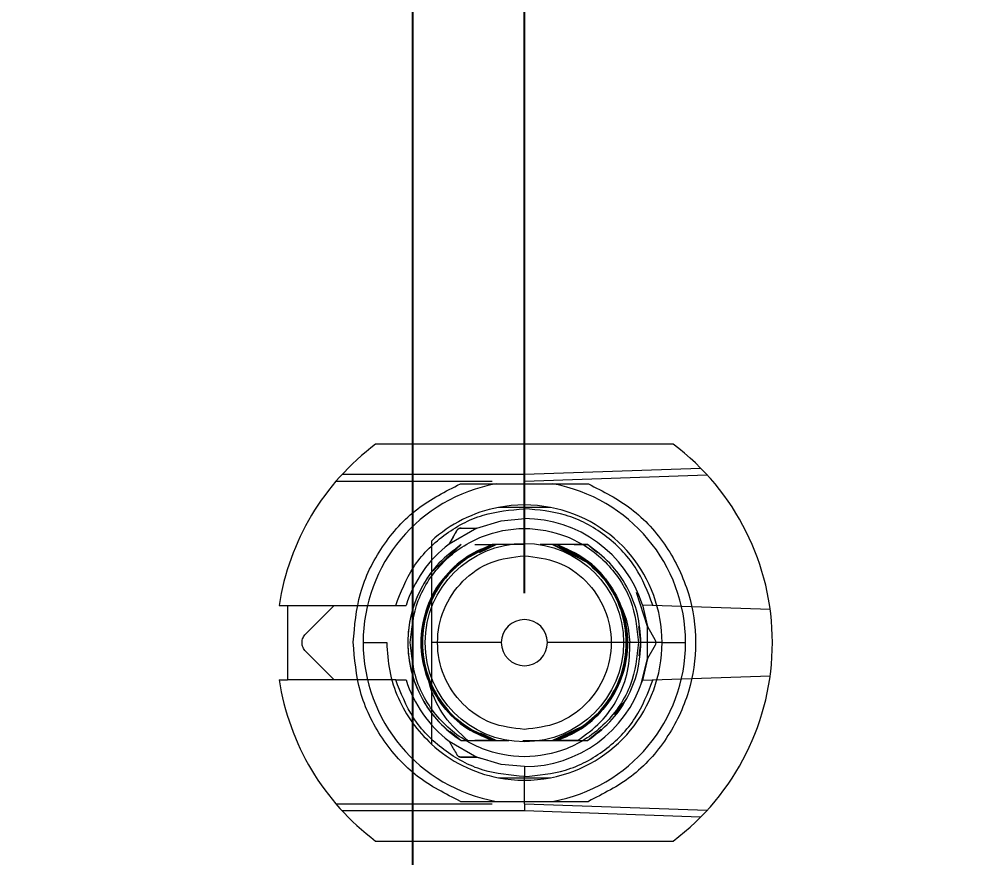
# Model space of a CAD drawing. Header units: millimetres. Extents: x -84 to 500, y -79 to 355.
# Drawn here: x 238.23 to 257.75, y 236.21 to 253.1 of the extents above; entities that cross this region are included whole.
import ezdxf
from ezdxf.lldxf.tags import DXFTag

# ---------------------------------------------------------------- set-up
doc = ezdxf.new("R2010")
doc.units = ezdxf.units.MM
doc.header["$PDSIZE"] = -1
tags = doc.linetypes.add('HIDDEN', pattern=[1.905, 1.27, -0.635]).pattern_tags.tags
tags[6:7] = [DXFTag(74, 4), DXFTag(75, 0), DXFTag(340, '0'), DXFTag(46, 1.0), DXFTag(50, 0.0), DXFTag(44, 0.0), DXFTag(45, 0.0)]
tags[4:5] = [DXFTag(74, 4), DXFTag(75, 0), DXFTag(340, '0'), DXFTag(46, 1.0), DXFTag(50, 0.0), DXFTag(44, 0.0), DXFTag(45, 0.0)]
doc.dimstyles.new('ISO-25', dxfattribs={"dimtxt": 2.5, "dimasz": 2.5, "dimexe": 1.25, "dimexo": 0.625, "dimtad": 1, "dimtxsty": 'Standard', "dimcen": 2.5, "dimadec": 0, "dimazin": 0, "dimtfac": 1, "dimtmove": 0, "dimatfit": 3, "dimfxl": 0, "dimarcsym": 0})

# ---------------------------------------------------------------- blocks, each defined once
blk = doc.blocks.new('*D173')
at = {"color": 0, "linetype": 'ByBlock', "lineweight": -2}
for p, q in [((277.156, 317.086), (277.156, 345.059)), ((272.91, 310.482), (277.156, 317.086)), ((272.91, 282.085), (272.91, 310.482))]:
    blk.add_line(p, q, dxfattribs=at)
at = {"layer": 'DEFPOINTS', "color": 0, "linetype": 'ByBlock'}
blk.add_point((272.91, 281.085), dxfattribs=at)
at = {"color": 0, "linetype": 'ByBlock', "insert": (273.882, 335.136), "char_height": 3.5, "attachment_point": 5, "rotation": 90}
blk.add_mtext('273,130', dxfattribs=at)
blk = doc.blocks.new('*D104')
at = {"color": 0, "linetype": 'ByBlock', "lineweight": -2}
for p, q in [((357.387, 315.419), (357.387, 343.952)), ((359.8, 308.815), (357.387, 315.419)), ((359.8, 282.085), (359.8, 308.815))]:
    blk.add_line(p, q, dxfattribs=at)
at = {"layer": 'DEFPOINTS', "color": 0, "linetype": 'ByBlock'}
blk.add_point((359.8, 281.085), dxfattribs=at)
at = {"color": 0, "linetype": 'ByBlock', "insert": (354.113, 333.75), "char_height": 3.5, "attachment_point": 5, "rotation": 90}
blk.add_mtext('359,800', dxfattribs=at)
blk = doc.blocks.new('*D182')
at = {"color": 0, "linetype": 'ByBlock', "lineweight": -2}
for p, q in [((297.66, 315.284), (297.66, 343.817)), ((306.665, 308.68), (297.66, 315.284)), ((306.665, 287.37), (306.665, 308.68))]:
    blk.add_line(p, q, dxfattribs=at)
at = {"layer": 'DEFPOINTS', "color": 0, "linetype": 'ByBlock'}
blk.add_point((306.665, 286.37), dxfattribs=at)
at = {"color": 0, "linetype": 'ByBlock', "insert": (294.386, 333.614), "char_height": 3.5, "attachment_point": 5, "rotation": 90}
blk.add_mtext('306,860', dxfattribs=at)
blk = doc.blocks.new('*D103')
at = {"color": 0, "linetype": 'ByBlock', "lineweight": -2}
blk.add_line((392.56, 287.37), (392.56, 345.31), dxfattribs=at)
at = {"layer": 'DEFPOINTS', "color": 0, "linetype": 'ByBlock'}
blk.add_point((392.56, 286.37), dxfattribs=at)
at = {"color": 0, "linetype": 'ByBlock', "insert": (389.286, 334.81), "char_height": 3.5, "attachment_point": 5, "rotation": 90}
blk.add_mtext('392,560', dxfattribs=at)
blk = doc.blocks.new('*D60')
at = {"color": 0, "linetype": 'ByBlock', "lineweight": -2}
for p, q in [((429.688, 279.42), (436.292, 282.059)), ((436.292, 282.059), (465.42, 282.059)), ((399.51, 279.42), (429.688, 279.42))]:
    blk.add_line(p, q, dxfattribs=at)
at = {"layer": 'DEFPOINTS', "color": 0, "linetype": 'ByBlock'}
blk.add_point((398.51, 279.42), dxfattribs=at)
at = {"color": 0, "linetype": 'ByBlock', "insert": (454.92, 285.333), "char_height": 3.5, "attachment_point": 5}
blk.add_mtext('279,420', dxfattribs=at)
blk = doc.blocks.new('*D190')
at = {"color": 0, "linetype": 'ByBlock', "lineweight": -2}
for p, q in [((429.827, 280.62), (436.431, 290.705)), ((436.431, 290.705), (464.964, 290.705)), ((361.265, 280.62), (429.827, 280.62))]:
    blk.add_line(p, q, dxfattribs=at)
at = {"layer": 'DEFPOINTS', "color": 0, "linetype": 'ByBlock'}
blk.add_point((360.265, 280.62), dxfattribs=at)
at = {"color": 0, "linetype": 'ByBlock', "insert": (454.762, 293.979), "char_height": 3.5, "attachment_point": 5}
blk.add_mtext('280,620', dxfattribs=at)
blk = doc.blocks.new('*D116')
at = {"color": 0, "linetype": 'ByBlock', "lineweight": -2}
for p, q in [((400.941, 308.34), (400.941, 337.468)), ((407.239, 301.736), (400.941, 308.34)), ((407.239, 211.51), (407.239, 301.736))]:
    blk.add_line(p, q, dxfattribs=at)
at = {"layer": 'DEFPOINTS', "color": 0, "linetype": 'ByBlock'}
blk.add_point((407.239, 210.51), dxfattribs=at)
at = {"color": 0, "linetype": 'ByBlock', "insert": (397.667, 326.968), "char_height": 3.5, "attachment_point": 5, "rotation": 90}
blk.add_mtext('407,239', dxfattribs=at)
blk = doc.blocks.new('*D94')
at = {"color": 0, "linetype": 'ByBlock', "lineweight": -2}
for p, q in [((432.095, 298.31), (435.867, 300.366)), ((435.867, 300.366), (463.84, 300.366)), ((426.491, 298.31), (432.095, 298.31))]:
    blk.add_line(p, q, dxfattribs=at)
at = {"layer": 'DEFPOINTS', "color": 0, "linetype": 'ByBlock'}
blk.add_point((425.491, 298.31), dxfattribs=at)
at = {"color": 0, "linetype": 'ByBlock', "insert": (453.918, 303.64), "char_height": 3.5, "attachment_point": 5}
blk.add_mtext('298,310', dxfattribs=at)
blk = doc.blocks.new('*D100')
at = {"color": 0, "linetype": 'ByBlock', "lineweight": -2}
for p, q in [((438.404, 304.8), (441.522, 311.942)), ((441.522, 311.942), (469.46, 311.942)), ((432.8, 304.8), (438.404, 304.8))]:
    blk.add_line(p, q, dxfattribs=at)
at = {"layer": 'DEFPOINTS', "color": 0, "linetype": 'ByBlock'}
blk.add_point((431.8, 304.8), dxfattribs=at)
at = {"color": 0, "linetype": 'ByBlock', "insert": (459.555, 315.216), "char_height": 3.5, "attachment_point": 5}
blk.add_mtext('304,800', dxfattribs=at)
blk = doc.blocks.new('*D102')
at = {"color": 0, "linetype": 'ByBlock', "lineweight": -2}
for p, q in [((423.034, 313.81), (423.034, 341.188)), ((431.8, 311.404), (423.034, 313.81)), ((431.8, 305.8), (431.8, 311.404))]:
    blk.add_line(p, q, dxfattribs=at)
at = {"layer": 'DEFPOINTS', "color": 0, "linetype": 'ByBlock'}
blk.add_point((431.8, 304.8), dxfattribs=at)
at = {"color": 0, "linetype": 'ByBlock', "insert": (419.76, 331.563), "char_height": 3.5, "attachment_point": 5, "rotation": 90}
blk.add_mtext('431,800', dxfattribs=at)
blk = doc.blocks.new('*D114')
at = {"color": 0, "linetype": 'ByBlock', "lineweight": -2}
for p, q in [((427.163, 240.585), (433.767, 246.415)), ((433.767, 246.415), (462.895, 246.415)), ((407.051, 240.585), (427.163, 240.585))]:
    blk.add_line(p, q, dxfattribs=at)
at = {"layer": 'DEFPOINTS', "color": 0, "linetype": 'ByBlock'}
blk.add_point((406.051, 240.585), dxfattribs=at)
at = {"color": 0, "linetype": 'ByBlock', "insert": (452.395, 249.689), "char_height": 3.5, "attachment_point": 5}
blk.add_mtext('240,585', dxfattribs=at)
blk = doc.blocks.new('*D117')
at = {"color": 0, "linetype": 'ByBlock', "lineweight": -2}
for p, q in [((375.623, 311.577), (375.623, 340.11)), ((378.2, 304.973), (375.623, 311.577)), ((378.2, 242.005), (378.2, 304.973))]:
    blk.add_line(p, q, dxfattribs=at)
at = {"layer": 'DEFPOINTS', "color": 0, "linetype": 'ByBlock'}
blk.add_point((378.2, 241.005), dxfattribs=at)
at = {"color": 0, "linetype": 'ByBlock', "insert": (372.349, 329.907), "char_height": 3.5, "attachment_point": 5, "rotation": 90}
blk.add_mtext('378,200', dxfattribs=at)
blk = doc.blocks.new('*D118')
at = {"color": 0, "linetype": 'ByBlock', "lineweight": -2}
for p, q in [((346.874, 316.264), (346.874, 343.047)), ((350.01, 309.66), (346.874, 316.264)), ((350.01, 242.005), (350.01, 309.66))]:
    blk.add_line(p, q, dxfattribs=at)
at = {"layer": 'DEFPOINTS', "color": 0, "linetype": 'ByBlock'}
blk.add_point((350.01, 241.005), dxfattribs=at)
at = {"color": 0, "linetype": 'ByBlock', "insert": (343.6, 333.72), "char_height": 3.5, "attachment_point": 5, "rotation": 90}
blk.add_mtext('350,010', dxfattribs=at)
blk = doc.blocks.new('*D186')
at = {"color": 0, "linetype": 'ByBlock', "lineweight": -2}
for p, q in [((332.635, 315.682), (332.635, 344.81)), ((329.69, 309.078), (332.635, 315.682)), ((329.69, 241.54), (329.69, 309.078))]:
    blk.add_line(p, q, dxfattribs=at)
at = {"layer": 'DEFPOINTS', "color": 0, "linetype": 'ByBlock'}
blk.add_point((329.69, 240.54), dxfattribs=at)
at = {"color": 0, "linetype": 'ByBlock', "insert": (329.361, 334.31), "char_height": 3.5, "attachment_point": 5, "rotation": 90}
blk.add_mtext('329,690', dxfattribs=at)
blk = doc.blocks.new('*D120')
at = {"color": 0, "linetype": 'ByBlock', "lineweight": -2}
for p, q in [((316.639, 311.78), (316.639, 340.313)), ((309.37, 305.176), (316.639, 311.78)), ((309.37, 242.005), (309.37, 305.176))]:
    blk.add_line(p, q, dxfattribs=at)
at = {"layer": 'DEFPOINTS', "color": 0, "linetype": 'ByBlock'}
blk.add_point((309.37, 241.005), dxfattribs=at)
at = {"color": 0, "linetype": 'ByBlock', "insert": (313.365, 330.111), "char_height": 3.5, "attachment_point": 5, "rotation": 90}
blk.add_mtext('309,370', dxfattribs=at)
blk = doc.blocks.new('*D178')
at = {"color": 0, "linetype": 'ByBlock', "lineweight": -2}
for p, q in [((289.51, 315.616), (289.51, 344.149)), ((288.991, 309.012), (289.51, 315.616)), ((288.991, 241.567), (288.991, 309.012))]:
    blk.add_line(p, q, dxfattribs=at)
at = {"layer": 'DEFPOINTS', "color": 0, "linetype": 'ByBlock'}
blk.add_point((288.991, 240.567), dxfattribs=at)
at = {"color": 0, "linetype": 'ByBlock', "insert": (286.236, 333.946), "char_height": 3.5, "attachment_point": 5, "rotation": 90}
blk.add_mtext('288,991', dxfattribs=at)
blk = doc.blocks.new('*D174')
at = {"color": 0, "linetype": 'ByBlock', "lineweight": -2}
for p, q in [((270.766, 315.543), (270.766, 344.671)), ((268.51, 308.939), (270.766, 315.543)), ((268.51, 242.005), (268.51, 308.939))]:
    blk.add_line(p, q, dxfattribs=at)
at = {"layer": 'DEFPOINTS', "color": 0, "linetype": 'ByBlock'}
blk.add_point((268.51, 241.005), dxfattribs=at)
at = {"color": 0, "linetype": 'ByBlock', "insert": (267.492, 334.171), "char_height": 3.5, "attachment_point": 5, "rotation": 90}
blk.add_mtext('268,730', dxfattribs=at)
blk = doc.blocks.new('*D168')
at = {"color": 0, "linetype": 'ByBlock', "lineweight": -2}
for p, q in [((252.259, 316.84), (252.259, 344.813)), ((248.41, 310.236), (252.259, 316.84)), ((248.41, 241.54), (248.41, 310.236))]:
    blk.add_line(p, q, dxfattribs=at)
at = {"layer": 'DEFPOINTS', "color": 0, "linetype": 'ByBlock'}
blk.add_point((248.41, 240.54), dxfattribs=at)
at = {"color": 0, "linetype": 'ByBlock', "insert": (248.985, 334.89), "char_height": 3.5, "attachment_point": 5, "rotation": 90}
blk.add_mtext('248,410', dxfattribs=at)
blk = doc.blocks.new('*D169')
at = {"color": 0, "linetype": 'ByBlock', "lineweight": -2}
for p, q in [((244.324, 314.702), (244.324, 342.675)), ((246.16, 308.098), (244.324, 314.702)), ((246.16, 174.27), (246.16, 308.098))]:
    blk.add_line(p, q, dxfattribs=at)
at = {"layer": 'DEFPOINTS', "color": 0, "linetype": 'ByBlock'}
blk.add_point((246.16, 173.27), dxfattribs=at)
at = {"color": 0, "linetype": 'ByBlock', "insert": (241.05, 332.753), "char_height": 3.5, "attachment_point": 5, "rotation": 90}
blk.add_mtext('246,160', dxfattribs=at)
blk = doc.blocks.new('*D176')
at = {"color": 0, "linetype": 'ByBlock', "lineweight": -2}
for p, q in [((260.19, 315.984), (260.19, 345.112)), ((266.26, 309.38), (260.19, 315.984)), ((266.26, 174.27), (266.26, 309.38))]:
    blk.add_line(p, q, dxfattribs=at)
at = {"layer": 'DEFPOINTS', "color": 0, "linetype": 'ByBlock'}
blk.add_point((266.26, 173.27), dxfattribs=at)
at = {"color": 0, "linetype": 'ByBlock', "insert": (256.916, 334.612), "char_height": 3.5, "attachment_point": 5, "rotation": 90}
blk.add_mtext('266,480', dxfattribs=at)
blk = doc.blocks.new('*D177')
at = {"color": 0, "linetype": 'ByBlock', "lineweight": -2}
for p, q in [((283.068, 313.271), (283.068, 341.804)), ((286.8, 306.667), (283.068, 313.271)), ((286.8, 174.27), (286.8, 306.667))]:
    blk.add_line(p, q, dxfattribs=at)
at = {"layer": 'DEFPOINTS', "color": 0, "linetype": 'ByBlock'}
blk.add_point((286.8, 173.27), dxfattribs=at)
at = {"color": 0, "linetype": 'ByBlock', "insert": (279.794, 331.601), "char_height": 3.5, "attachment_point": 5, "rotation": 90}
blk.add_mtext('286,800', dxfattribs=at)
blk = doc.blocks.new('*D183')
at = {"color": 0, "linetype": 'ByBlock', "lineweight": -2}
for p, q in [((308.562, 314.116), (308.562, 341.494)), ((306.925, 307.512), (308.562, 314.116)), ((306.925, 174.27), (306.925, 307.512))]:
    blk.add_line(p, q, dxfattribs=at)
at = {"layer": 'DEFPOINTS', "color": 0, "linetype": 'ByBlock'}
blk.add_point((306.925, 173.27), dxfattribs=at)
at = {"color": 0, "linetype": 'ByBlock', "insert": (305.288, 331.869), "char_height": 3.5, "attachment_point": 5, "rotation": 90}
blk.add_mtext('307,120', dxfattribs=at)
blk = doc.blocks.new('*D185')
at = {"color": 0, "linetype": 'ByBlock', "lineweight": -2}
for p, q in [((325.43, 309.484), (325.43, 338.612)), ((327.44, 302.88), (325.43, 309.484)), ((327.44, 174.27), (327.44, 302.88))]:
    blk.add_line(p, q, dxfattribs=at)
at = {"layer": 'DEFPOINTS', "color": 0, "linetype": 'ByBlock'}
blk.add_point((327.44, 173.27), dxfattribs=at)
at = {"color": 0, "linetype": 'ByBlock', "insert": (322.156, 328.112), "char_height": 3.5, "attachment_point": 5, "rotation": 90}
blk.add_mtext('327,440', dxfattribs=at)
blk = doc.blocks.new('*D187')
at = {"color": 0, "linetype": 'ByBlock', "lineweight": -2}
for p, q in [((338.803, 312.856), (338.803, 341.984)), ((347.76, 306.252), (338.803, 312.856)), ((347.76, 174.27), (347.76, 306.252))]:
    blk.add_line(p, q, dxfattribs=at)
at = {"layer": 'DEFPOINTS', "color": 0, "linetype": 'ByBlock'}
blk.add_point((347.76, 173.27), dxfattribs=at)
at = {"color": 0, "linetype": 'ByBlock', "insert": (335.529, 331.484), "char_height": 3.5, "attachment_point": 5, "rotation": 90}
blk.add_mtext('347,760', dxfattribs=at)
blk = doc.blocks.new('*D188')
at = {"color": 0, "linetype": 'ByBlock', "lineweight": -2}
for p, q in [((366.99, 308.283), (366.99, 337.411)), ((375.63, 301.679), (366.99, 308.283)), ((375.63, 176.67), (375.63, 301.679))]:
    blk.add_line(p, q, dxfattribs=at)
at = {"layer": 'DEFPOINTS', "color": 0, "linetype": 'ByBlock'}
blk.add_point((375.63, 175.67), dxfattribs=at)
at = {"color": 0, "linetype": 'ByBlock', "insert": (363.716, 326.911), "char_height": 3.5, "attachment_point": 5, "rotation": 90}
blk.add_mtext('375,630', dxfattribs=at)

msp = doc.modelspace()

# ---------------------------------------------------------------- linework, layer by layer
at = {"color": 7, "linetype": 'Continuous', "lineweight": 15}
for p, q in [((251.41, 244.54), (245.41, 244.54)), ((243.4666, 241.29), (243.635, 241.29)), ((243.635, 241.29), (243.635, 239.79)), ((245.16, 240.54), (245.635, 240.54)), ((247.9452, 240.54), (246.535, 240.54)), ((251.185, 240.54), (248.8748, 240.54)), ((251.185, 240.54), (251.66, 240.54)), ((243.4666, 239.79), (243.635, 239.79)), ((245.41, 236.54), (251.41, 236.54))]:
    msp.add_line(p, q, dxfattribs=at)
at = {"color": 7, "linetype": 'HIDDEN', "lineweight": 0}
for p, q in [((248.41, 243.9344), (251.9625, 244.0585)), ((244.7387, 243.9343), (248.41, 243.9343)), ((248.41, 243.79), (248.41, 243.9344)), ((252.0957, 243.9187), (248.41, 243.79)), ((247.7597, 243.79), (244.6103, 243.79)), ((248.41, 243.24), (248.41, 243.79)), ((248.41, 243.24), (248.41, 243.04)), ((248.9344, 243.265), (248.9344, 243.265)), ((247.4501, 242.8484), (246.8909, 242.5255)), ((246.8909, 242.5255), (247.0484, 242.7984)), ((246.5208, 241.9376), (247.1365, 242.515)), ((247.1365, 242.515), (246.9005, 242.3172)), ((247.1874, 242.2211), (247.7591, 242.515)), ((247.1874, 242.221), (247.7591, 242.515)), ((247.4091, 242.515), (247.7591, 242.515)), ((247.505, 242.3552), (247.844, 242.515)), ((247.844, 242.515), (247.505, 242.3552)), ((247.7591, 242.515), (247.518, 242.391)), ((248.0948, 242.515), (247.844, 242.515)), ((248.3284, 242.515), (248.0948, 242.515)), ((248.41, 242.515), (248.1419, 242.515)), ((248.976, 242.515), (248.7252, 242.515)), ((248.976, 242.515), (249.6815, 242.1538)), ((248.976, 242.515), (249.4459, 242.2934)), ((249.4458, 242.2935), (248.976, 242.515)), ((248.976, 242.515), (249.5081, 242.2641)), ((249.5081, 242.2641), (248.976, 242.515)), ((248.976, 242.515), (249.5081, 242.2641)), ((249.5081, 242.2641), (248.976, 242.515)), ((249.6835, 242.515), (249.0609, 242.515)), ((249.5079, 242.2852), (249.0609, 242.515)), ((249.0609, 242.515), (249.5749, 242.2507)), ((249.5749, 242.2507), (249.0609, 242.515)), ((249.0609, 242.515), (249.5749, 242.2507)), ((249.4109, 242.515), (249.6835, 242.515)), ((249.8229, 242.3982), (249.6835, 242.515)), ((249.881, 242.3496), (249.6835, 242.515)), ((250.8891, 240.8629), (250.6689, 241.551)), ((243.635, 241.29), (245.8163, 241.29)), ((244.0019, 240.7168), (244.5752, 241.29)), ((250.7901, 241.3049), (253.3642, 241.215)), ((250.7901, 241.3049), (250.8891, 240.8629)), ((250.76, 240.54), (250.7194, 240.8637)), ((250.76, 240.54), (250.7211, 240.8503)), ((250.8891, 240.8629), (251.0466, 240.59)), ((250.8891, 240.2171), (250.8891, 240.8629)), ((250.7268, 240.2751), (250.76, 240.54)), ((244.5752, 239.79), (244.0019, 240.3632)), ((251.0466, 240.49), (250.8891, 240.2171)), ((250.77, 239.7392), (250.8891, 240.2171)), ((250.8891, 240.2171), (250.7901, 239.7751)), ((245.8163, 239.79), (243.635, 239.79)), ((253.3642, 239.865), (250.7901, 239.7751)), ((250.2345, 239.0834), (250.4452, 239.365)), ((246.9081, 238.7564), (247.1365, 238.565)), ((249.5325, 238.8274), (248.976, 238.565)), ((248.976, 238.565), (249.5325, 238.8274)), ((249.5325, 238.8274), (248.976, 238.565)), ((248.976, 238.565), (249.5325, 238.8274)), ((249.0609, 238.565), (249.5732, 238.8284)), ((249.6835, 238.565), (249.957, 238.7942)), ((246.8909, 238.5545), (247.4501, 238.2316)), ((246.9582, 238.7144), (247.1365, 238.565)), ((247.1365, 238.565), (248.0948, 238.565)), ((247.4091, 238.565), (247.7591, 238.565)), ((247.7591, 238.565), (247.4091, 238.565)), ((247.4443, 238.7269), (247.7591, 238.565)), ((247.844, 238.565), (247.5267, 238.7146)), ((247.5311, 238.7125), (247.844, 238.565)), ((248.3765, 238.565), (248.7252, 238.565)), ((248.7252, 238.565), (249.4826, 238.565)), ((249.0609, 238.565), (249.6835, 238.565)), ((249.4826, 238.565), (249.0609, 238.565)), ((247.4501, 238.2316), (247.135, 238.2316)), ((247.4501, 238.2316), (247.6523, 238.1736)), ((248.41, 238.04), (248.41, 237.84)), ((248.41, 237.29), (248.41, 237.84)), ((244.6103, 237.29), (247.7597, 237.29)), ((248.41, 237.29), (252.0957, 237.1613)), ((248.41, 237.29), (248.41, 237.1457)), ((248.41, 237.1457), (244.7387, 237.1457)), ((251.9625, 237.0215), (248.41, 237.1456))]:
    msp.add_line(p, q, dxfattribs=at)
at = {"color": 7, "linetype": 'HIDDEN', "lineweight": 0, "flags": 128}
for points in [[(247.4501, 242.8484), (247.9444, 242.9963), (248.4185, 243.04)], [(247.1365, 242.515), (247.1365, 242.515)], [(247.844, 242.515), (247.844, 242.515)], [(247.844, 242.515), (247.844, 242.515)], [(247.844, 242.515), (247.844, 242.515)], [(247.844, 242.515), (247.844, 242.515)], [(247.844, 242.515), (247.844, 242.515)], [(248.976, 242.515), (248.976, 242.515)], [(248.976, 242.515), (248.976, 242.515)], [(248.976, 242.515), (248.976, 242.515)], [(248.976, 242.515), (248.976, 242.515)], [(248.976, 242.515), (248.976, 242.515)], [(248.976, 242.515), (248.976, 242.515)], [(248.976, 242.515), (248.976, 242.515)], [(248.976, 242.515), (248.976, 242.515)], [(249.6835, 242.515), (249.6835, 242.515)], [(246.4808, 239.7639), (246.477, 239.7925), (246.4769, 239.8014), (246.4771, 239.8027), (246.4775, 239.8036), (246.4777, 239.8037), (246.4777, 239.8038), (246.4778, 239.8038), (246.4778, 239.8038), (246.4778, 239.8038), (246.4778, 239.8038), (246.4778, 239.8038), (246.4777, 239.8038), (246.4775, 239.8038), (246.4774, 239.8038), (246.4774, 239.8038), (246.4774, 239.8038), (246.4774, 239.8038), (246.4774, 239.8038), (246.4775, 239.8038), (246.4777, 239.8039), (246.4779, 239.8039), (246.478, 239.804), (246.478, 239.804), (246.4781, 239.804), (246.4781, 239.804), (246.4781, 239.804), (246.4781, 239.804), (246.4784, 239.804), (246.4788, 239.8039), (246.4794, 239.8035), (246.4821, 239.8006), (246.5463, 239.6711), (246.6334, 239.5081)], [(250.1892, 239.5128), (250.1892, 239.5128)], [(249.4372, 238.7608), (249.4372, 238.7608)], [(247.1365, 238.565), (247.1365, 238.565)], [(247.1365, 238.565), (247.1365, 238.565)], [(247.1365, 238.565), (247.1365, 238.565)], [(247.1365, 238.565), (247.1365, 238.565)], [(247.1365, 238.565), (247.1365, 238.565)], [(247.1365, 238.565), (247.1365, 238.565)], [(247.1365, 238.565), (247.1365, 238.565)], [(247.1365, 238.565), (247.1365, 238.565)], [(248.0948, 238.565), (248.0948, 238.565)], [(248.7252, 238.565), (248.7252, 238.565)], [(249.6835, 238.565), (249.6835, 238.565)], [(249.6835, 238.565), (249.6835, 238.565)], [(249.6835, 238.565), (249.6835, 238.565)], [(249.6835, 238.565), (249.6835, 238.565)], [(249.6835, 238.565), (249.6835, 238.565)], [(249.6835, 238.565), (249.6835, 238.565)], [(249.6835, 238.565), (249.6835, 238.565)], [(248.41, 238.04), (247.9444, 238.0837), (247.4501, 238.2316)]]:
    msp.add_lwpolyline(points, dxfattribs=at)
at = {"color": 7, "linetype": 'HIDDEN', "lineweight": 0}
msp.add_circle((248.41, 240.54), 2, dxfattribs=at)
at = {"color": 7, "linetype": 'Continuous', "lineweight": 15}
for radius, start, end in [(5, 126.8699, 171.37307), (5, 306.8699, 53.1301), (3.25, 100.06327, 180), (3.25, 0, 79.93673), (2.775, 100.89324, 132.50663), (2.775, 79.10676, 100.89295), (2.775, 0, 79.10705), (0.4648, 0, 180), (3.25, 180, 259.93673), (0.4648, 180, 0), (2.775, 280.89295, 0), (3.25, 280.06327, 0), (5, 188.62693, 233.1301), (2.775, 227.49336, 259.10705), (2.775, 259.10668, 280.89376)]:
    msp.add_arc((248.41, 240.54), radius, start, end, dxfattribs=at)
at = {"color": 7, "linetype": 'HIDDEN', "lineweight": 0}
for radius, start, end in [(2.5, 17.81569, 90), (2.5, 127.42024, 162.5424), (2.35, 143.50581, 237.18508), (2.5, 197.4576, 232.57976), (2.5, 270, 342.18431)]:
    msp.add_arc((248.41, 240.54), radius, start, end, dxfattribs=at)
at = {"color": 7, "linetype": 'Continuous', "lineweight": 15}
for points, knots in [([(244.96, 240.546), (244.9886, 240.8795), (245.0472, 241.5617), (245.5134, 242.4995), (246.2103, 243.2811), (246.8217, 243.5893), (247.1206, 243.74)], [0, 0, 0, 0, 0.2444238, 0.5, 0.7555762, 1, 1, 1, 1]), ([(247.1206, 243.74), (247.2551, 243.74), (247.4289, 243.74), (247.6232, 243.74), (247.7038, 243.74), (247.7578, 243.74), (247.7974, 243.74), (247.8236, 243.74), (247.8376, 243.74), (247.8417, 243.74), (247.842, 243.74), (247.8421, 243.74)], [0, 0, 0, 0, 0.5219302, 0.6747067, 0.7796367, 0.8517307, 0.9016652, 0.9545658, 0.9758811, 0.9930943, 1, 1, 1, 1]), ([(247.8421, 243.74), (248.018, 243.74), (248.3705, 243.74), (248.7636, 243.74), (248.956, 243.74), (248.9779, 243.74)], [0, 0, 0, 0, 0.4691002, 0.9396132, 1, 1, 1, 1]), ([(248.9779, 243.74), (248.9784, 243.74), (248.9796, 243.74), (248.9913, 243.74), (249.0348, 243.74), (249.2313, 243.74), (249.4652, 243.74), (249.6614, 243.74), (249.6994, 243.74)], [0, 0, 0, 0, 0.0169294, 0.0393005, 0.081695, 0.2361978, 0.8521567, 1, 1, 1, 1]), ([(249.6994, 243.74), (249.9984, 243.5891), (250.6101, 243.2803), (251.3122, 242.497), (251.7606, 241.5573), (251.9086, 240.54), (251.7606, 239.5227), (251.3122, 238.583), (250.6101, 237.7997), (249.9984, 237.4909), (249.6994, 237.34)], [0, 0, 0, 0, 0.1222036, 0.25, 0.3777964, 0.5, 0.6222036, 0.75, 0.8777964, 1, 1, 1, 1]), ([(248.9344, 243.265), (248.6443, 243.265), (248.2912, 243.265), (247.947, 243.265), (247.8856, 243.265)], [0, 0, 0, 0, 0.82148627, 1, 1, 1, 1]), ([(246.535, 242.5857), (246.535, 242.1481), (246.535, 241.5452), (246.535, 240.7563), (246.535, 240.54)], [0, 0, 0, 0, 0.7257574, 1, 1, 1, 1]), ([(247.1206, 237.34), (246.8209, 237.4912), (246.2077, 237.8005), (245.5097, 238.5854), (245.0442, 239.5271), (244.9876, 240.2115), (244.96, 240.546)], [0, 0, 0, 0, 0.2443904, 0.5, 0.7556096, 1, 1, 1, 1]), ([(245.635, 240.54), (245.6464, 240.3482), (245.6693, 239.9647), (245.8541, 239.4155), (246.134, 238.9083), (246.4013, 238.6323), (246.535, 238.4943)], [0, 0, 0, 0, 0.2500002, 0.5000003, 0.7500002, 1, 1, 1, 1]), ([(246.535, 240.54), (246.535, 240.3451), (246.535, 239.8407), (246.535, 239.1589), (246.535, 238.7099), (246.535, 238.4943)], [0, 0, 0, 0, 0.2465257, 0.6381396, 1, 1, 1, 1]), ([(247.8856, 237.815), (248.1757, 237.815), (248.5288, 237.815), (248.873, 237.815), (248.9344, 237.815)], [0, 0, 0, 0, 0.821497, 1, 1, 1, 1]), ([(247.1206, 237.34), (247.2551, 237.34), (247.4289, 237.34), (247.6232, 237.34), (247.7038, 237.34), (247.7578, 237.34), (247.7974, 237.34), (247.8236, 237.34), (247.8376, 237.34), (247.8417, 237.34), (247.842, 237.34), (247.8421, 237.34)], [0, 0, 0, 0, 0.5219302, 0.6747067, 0.7796367, 0.8517307, 0.9016652, 0.9545658, 0.9758811, 0.9930943, 1, 1, 1, 1]), ([(247.8421, 237.34), (248.018, 237.34), (248.3705, 237.34), (248.7636, 237.34), (248.956, 237.34), (248.9779, 237.34)], [0, 0, 0, 0, 0.4691002, 0.9396132, 1, 1, 1, 1]), ([(248.9779, 237.34), (248.9784, 237.34), (248.9796, 237.34), (248.9913, 237.34), (249.0348, 237.34), (249.2313, 237.34), (249.4652, 237.34), (249.6614, 237.34), (249.6994, 237.34)], [0, 0, 0, 0, 0.0169294, 0.0393005, 0.081695, 0.2361978, 0.8521567, 1, 1, 1, 1])]:
    msp.add_open_spline(points, degree=3, knots=knots, dxfattribs=at)
at = {"color": 7, "linetype": 'HIDDEN', "lineweight": 0}
for points, knots in [([(245.8163, 241.29), (245.9195, 241.5543), (246.1317, 242.0972), (246.7609, 242.7335), (247.5469, 243.1612), (248.1274, 243.2142), (248.41, 243.24)], [0, 0, 0, 0, 0.24339238, 0.5, 0.75660762, 1, 1, 1, 1]), ([(251.0016, 241.2975), (250.8978, 241.561), (250.6847, 242.1021), (250.0558, 242.7357), (249.2712, 243.1616), (248.692, 243.2143), (248.41, 243.24)], [0, 0, 0, 0, 0.2434225, 0.5, 0.7565775, 1, 1, 1, 1]), ([(246.11, 240.54), (246.1409, 240.8292), (246.1886, 241.2757), (246.4749, 241.8119), (246.7721, 242.1773), (247.1381, 242.4765), (247.6741, 242.7538), (248.41, 242.8958), (249.1457, 242.7538), (249.6818, 242.4766), (250.0477, 242.1775), (250.345, 241.812), (250.6314, 241.2759), (250.6791, 240.8292), (250.71, 240.54)], [0, 0, 0, 0, 0.11972147, 0.18482351, 0.24999997, 0.31510204, 0.38027853, 0.5, 0.61972147, 0.68482351, 0.74999997, 0.81510204, 0.88027853, 1, 1, 1, 1]), ([(247.0484, 242.7984), (247.0533, 242.8056), (247.0631, 242.82), (247.0845, 242.8358), (247.1089, 242.8464), (247.1263, 242.8477), (247.135, 242.8484)], [0, 0, 0, 0, 0.2508005, 0.50000006, 0.74919959, 1, 1, 1, 1]), ([(247.135, 242.8484), (247.1273, 242.8481), (247.1169, 242.8477), (247.0996, 242.8421), (247.0913, 242.8384), (247.0855, 242.8353), (247.0798, 242.8318), (247.0722, 242.8264), (247.0582, 242.814), (247.0526, 242.805), (247.0484, 242.7984)], [0, 0, 0, 0, 0.3001484, 0.4066758, 0.452606, 0.4958734, 0.5400992, 0.5867242, 0.6945387, 1, 1, 1, 1]), ([(247.135, 242.8484), (247.217, 242.8484), (247.3254, 242.8484), (247.4219, 242.8484), (247.4465, 242.8484), (247.4489, 242.8484), (247.4501, 242.8484)], [0, 0, 0, 0, 0.6387178, 0.8437471, 0.9250006, 1, 1, 1, 1]), ([(247.0484, 242.7984), (247.0074, 242.7273), (246.9532, 242.6335), (246.905, 242.5499), (246.8926, 242.5286), (246.8914, 242.5265), (246.8909, 242.5255)], [0, 0, 0, 0, 0.63872116, 0.84375218, 0.92500378, 1, 1, 1, 1]), ([(247.7591, 242.515), (247.5592, 242.4283), (247.1593, 242.2548), (246.6981, 241.7765), (246.3988, 241.1917), (246.2964, 240.54), (246.3988, 239.8884), (246.6981, 239.3035), (247.1593, 238.8252), (247.5592, 238.6517), (247.7591, 238.565)], [0, 0, 0, 0, 0.1249999, 0.2499999, 0.3749998, 0.4999998, 0.6249998, 0.7499998, 0.8749999, 1, 1, 1, 1]), ([(247.844, 238.565), (247.6372, 238.6459), (247.2235, 238.8077), (246.7413, 239.2843), (246.4274, 239.876), (246.3196, 240.54), (246.4273, 241.204), (246.7413, 241.7957), (247.2235, 242.2723), (247.6372, 242.4341), (247.844, 242.515)], [0, 0, 0, 0, 0.1249999, 0.2499999, 0.375, 0.5000001, 0.625, 0.75, 0.8750001, 1, 1, 1, 1]), ([(247.844, 242.515), (247.6372, 242.4341), (247.2235, 242.2723), (246.7413, 241.7957), (246.4273, 241.204), (246.3196, 240.54), (246.4274, 239.876), (246.7413, 239.2843), (247.2235, 238.8077), (247.6372, 238.6459), (247.844, 238.565)], [0, 0, 0, 0, 0.1249999, 0.25, 0.375, 0.4999999, 0.625, 0.7500001, 0.8750001, 1, 1, 1, 1]), ([(247.844, 238.5651), (247.6372, 238.646), (247.2235, 238.8078), (246.7413, 239.2843), (246.4274, 239.876), (246.3196, 240.54), (246.4274, 241.204), (246.7413, 241.7957), (247.2235, 242.2722), (247.6372, 242.434), (247.844, 242.515)], [0, 0, 0, 0, 0.125, 0.2499999, 0.3749997, 0.4999996, 0.6249996, 0.7499996, 0.8749997, 1, 1, 1, 1]), ([(247.844, 242.515), (247.6372, 242.434), (247.2235, 242.2722), (246.7413, 241.7957), (246.4274, 241.204), (246.3196, 240.54), (246.4274, 239.876), (246.7413, 239.2843), (247.2235, 238.8078), (247.6372, 238.646), (247.844, 238.5651)], [0, 0, 0, 0, 0.1250003, 0.2500004, 0.3750004, 0.5000004, 0.6250003, 0.7500001, 0.875, 1, 1, 1, 1]), ([(247.844, 238.565), (247.6372, 238.646), (247.2235, 238.8078), (246.7413, 239.2843), (246.4274, 239.876), (246.3196, 240.54), (246.4274, 241.204), (246.7413, 241.7957), (247.2235, 242.2722), (247.6372, 242.434), (247.844, 242.515)], [0, 0, 0, 0, 0.1250001, 0.2500001, 0.375, 0.5, 0.6249999, 0.7499998, 0.8749999, 1, 1, 1, 1]), ([(247.844, 242.515), (247.6372, 242.434), (247.2235, 242.2722), (246.7413, 241.7957), (246.4274, 241.204), (246.3196, 240.54), (246.4274, 239.876), (246.7413, 239.2843), (247.2235, 238.8078), (247.6372, 238.646), (247.844, 238.565)], [0, 0, 0, 0, 0.12500013, 0.25000015, 0.37500012, 0.50000004, 0.62499996, 0.7499999, 0.87499991, 1, 1, 1, 1]), ([(246.7383, 241.7768), (246.8798, 241.9394), (247.1628, 242.2646), (247.5603, 242.4315), (247.7591, 242.515)], [0, 0, 0, 0, 0.5000004, 1, 1, 1, 1]), ([(246.9659, 242.0009), (247.0351, 242.0776), (247.2502, 242.3162), (247.5533, 242.4346), (247.7591, 242.515)], [0, 0, 0, 0, 0.321279, 1, 1, 1, 1]), ([(247.844, 242.515), (247.7048, 242.4668), (247.4264, 242.3704), (247.1923, 242.1914), (247.0753, 242.1019)], [0, 0, 0, 0, 0.5000007, 1, 1, 1, 1]), ([(247.844, 242.515), (247.8436, 242.515), (247.8429, 242.515), (247.836, 242.515), (247.8094, 242.515), (247.7809, 242.515), (247.7591, 242.515)], [0, 0, 0, 0, 0.0688976, 0.145453, 0.3449293, 1, 1, 1, 1]), ([(247.7591, 242.515), (247.7807, 242.515), (247.8088, 242.515), (247.836, 242.515), (247.8429, 242.515), (247.8437, 242.515), (247.844, 242.515)], [0, 0, 0, 0, 0.6594708, 0.8553283, 0.9305157, 1, 1, 1, 1]), ([(248.976, 242.515), (248.9764, 242.515), (248.9771, 242.515), (248.984, 242.515), (249.0106, 242.515), (249.0391, 242.515), (249.0609, 242.515)], [0, 0, 0, 0, 0.0688677, 0.1454157, 0.3449093, 1, 1, 1, 1]), ([(249.0609, 242.515), (249.0393, 242.515), (249.0112, 242.515), (248.984, 242.515), (248.9771, 242.515), (248.9763, 242.515), (248.976, 242.515)], [0, 0, 0, 0, 0.6593585, 0.8552741, 0.9304978, 1, 1, 1, 1]), ([(248.976, 242.515), (248.9764, 242.515), (248.9772, 242.515), (248.984, 242.515), (249.0106, 242.515), (249.0391, 242.515), (249.0609, 242.515)], [0, 0, 0, 0, 0.0689479, 0.1455816, 0.3451712, 1, 1, 1, 1]), ([(248.976, 238.565), (249.1828, 238.6459), (249.5965, 238.8077), (250.0788, 239.2842), (250.3926, 239.876), (250.5004, 240.54), (250.3927, 241.204), (250.0787, 241.7958), (249.5965, 242.2722), (249.1828, 242.4341), (248.976, 242.515)], [0, 0, 0, 0, 0.125, 0.2499999, 0.3749999, 0.5, 0.625, 0.7499999, 0.8749999, 1, 1, 1, 1]), ([(249.0609, 242.515), (249.2608, 242.4283), (249.6607, 242.2548), (250.1219, 241.7765), (250.4212, 241.1917), (250.5237, 240.54), (250.4212, 239.8884), (250.1219, 239.3035), (249.6607, 238.8252), (249.2609, 238.6517), (249.0609, 238.565)], [0, 0, 0, 0, 0.125, 0.25, 0.375, 0.5, 0.6250001, 0.75, 0.875, 1, 1, 1, 1]), ([(250.3495, 241.2571), (250.2743, 241.4299), (250.1124, 241.8019), (249.6578, 242.2537), (249.2599, 242.4279), (249.0609, 242.515)], [0, 0, 0, 0, 0.3025439, 0.6512717, 1, 1, 1, 1]), ([(249.0609, 242.515), (249.2649, 242.4323), (249.6095, 242.2925), (249.8532, 242.015), (249.9526, 241.9018)], [0, 0, 0, 0, 0.5921104, 1, 1, 1, 1]), ([(247.7591, 238.565), (247.5592, 238.6517), (247.1593, 238.8251), (246.6981, 239.3036), (246.3991, 239.8881), (246.2955, 240.5411), (246.4022, 241.1876), (246.6571, 241.7308), (246.9316, 241.9782), (247.0445, 242.0799)], [0, 0, 0, 0, 0.1492875, 0.2985749, 0.4478623, 0.5971496, 0.746437, 0.8957243, 1, 1, 1, 1]), ([(247.7591, 238.565), (247.5592, 238.6517), (247.1593, 238.8251), (246.6981, 239.3036), (246.3991, 239.8881), (246.2954, 240.5411), (246.4023, 241.1875), (246.6551, 241.7277), (246.9267, 241.9727), (247.0367, 242.072)], [0, 0, 0, 0, 0.1496693, 0.2993386, 0.4490079, 0.5986771, 0.7483464, 0.8980157, 1, 1, 1, 1]), ([(247.0346, 242.0699), (246.9253, 241.9713), (246.6545, 241.7269), (246.4023, 241.1875), (246.2954, 240.5411), (246.399, 239.888), (246.698, 239.3036), (247.1593, 238.8251), (247.5592, 238.6517), (247.7591, 238.565)], [0, 0, 0, 0, 0.1013776, 0.2511479, 0.4009184, 0.550689, 0.7004591, 0.8502298, 1, 1, 1, 1]), ([(247.0753, 242.1019), (246.9832, 242.0153), (246.875, 241.9136), (246.7709, 241.8), (246.749, 241.7805), (246.7421, 241.7767), (246.7397, 241.7763), (246.7388, 241.7765), (246.7384, 241.7767), (246.7383, 241.7768)], [0, 0, 0, 0, 0.80535932, 0.94596672, 0.98269229, 0.9932326, 0.99691866, 0.99850221, 1, 1, 1, 1]), ([(249.6815, 242.1538), (249.8198, 242.0257), (250.0965, 241.7696), (250.3598, 241.2611), (250.4841, 240.7072), (250.4512, 240.1387), (250.2664, 239.6001), (249.9417, 239.1345), (249.5055, 238.7635), (249.1525, 238.6312), (248.976, 238.565)], [0, 0, 0, 0, 0.125, 0.2500002, 0.3750006, 0.5000009, 0.6250009, 0.7500008, 0.8750004, 1, 1, 1, 1]), ([(250.2825, 241.4446), (250.1999, 241.5787), (250.0356, 241.8456), (249.7991, 242.0514), (249.6815, 242.1538)], [0, 0, 0, 0, 0.502467, 1, 1, 1, 1]), ([(247.7591, 238.565), (247.5592, 238.6517), (247.1593, 238.8251), (246.698, 239.3036), (246.3991, 239.888), (246.2951, 240.5414), (246.4035, 241.1865), (246.6369, 241.6995), (246.8815, 241.9236), (246.9659, 242.0009)], [0, 0, 0, 0, 0.15321821, 0.30643646, 0.45965472, 0.61287289, 0.76609108, 0.91930934, 1, 1, 1, 1]), ([(246.7251, 241.7587), (246.6139, 241.5713), (246.3916, 241.1964), (246.2983, 240.5387), (246.3983, 239.8887), (246.6983, 239.3034), (247.1593, 238.8252), (247.5592, 238.6517), (247.7591, 238.565)], [0, 0, 0, 0, 0.16666666, 0.33333331, 0.49999997, 0.66666664, 0.83333331, 1, 1, 1, 1]), ([(245.8163, 241.29), (245.844, 241.29), (245.8991, 241.29), (245.9673, 241.29), (246.0165, 241.29), (246.0223, 241.29), (246.0252, 241.29)], [0, 0, 0, 0, 0.25810539, 0.51259537, 0.75559383, 1, 1, 1, 1]), ([(249.0609, 238.565), (249.1982, 238.6198), (249.4727, 238.7294), (249.8286, 238.9994), (250.1227, 239.3325), (250.3388, 239.7218), (250.4685, 240.1477), (250.5036, 240.5907), (250.4504, 241.0342), (250.3384, 241.3078), (250.2825, 241.4446)], [0, 0, 0, 0, 0.1250001, 0.2500003, 0.3750004, 0.5000004, 0.6250004, 0.7500003, 0.8750002, 1, 1, 1, 1]), ([(250.2825, 241.4446), (250.3505, 241.3019), (250.4874, 241.015), (250.5218, 240.699), (250.5391, 240.54)], [0, 0, 0, 0, 0.49706337, 1, 1, 1, 1]), ([(250.71, 240.54), (250.6791, 240.2508), (250.6314, 239.8043), (250.3451, 239.2681), (250.0479, 238.9027), (249.6819, 238.6035), (249.1459, 238.3262), (248.41, 238.1842), (247.6743, 238.3262), (247.1382, 238.6034), (246.7723, 238.9025), (246.475, 239.268), (246.1886, 239.8041), (246.1409, 240.2508), (246.11, 240.54)], [0, 0, 0, 0, 0.11972147, 0.18482351, 0.24999997, 0.31510204, 0.38027853, 0.5, 0.61972147, 0.68482351, 0.74999997, 0.81510204, 0.88027853, 1, 1, 1, 1]), ([(249.4826, 238.565), (249.6455, 238.6822), (249.9692, 238.915), (250.31, 239.408), (250.5238, 239.9594), (250.534, 240.3474), (250.5391, 240.54)], [0, 0, 0, 0, 0.2550541, 0.5067387, 0.755054, 1, 1, 1, 1]), ([(248.41, 237.84), (248.1274, 237.8658), (247.5469, 237.9188), (246.7609, 238.3465), (246.1317, 238.9828), (245.9195, 239.5257), (245.8163, 239.79)], [0, 0, 0, 0, 0.2433924, 0.5, 0.7566076, 1, 1, 1, 1]), ([(245.8163, 239.79), (245.8441, 239.79), (245.8993, 239.79), (245.9675, 239.79), (246.0165, 239.79), (246.0223, 239.79), (246.0252, 239.79)], [0, 0, 0, 0, 0.25862006, 0.51361745, 0.75609034, 1, 1, 1, 1]), ([(247.271, 238.565), (247.1042, 238.7177), (246.7704, 239.0232), (246.5563, 239.4756), (246.4901, 239.7283), (246.4807, 239.7639)], [0, 0, 0, 0, 0.461832, 0.924144, 1, 1, 1, 1]), ([(248.41, 237.84), (248.692, 237.8657), (249.2712, 237.9184), (250.0558, 238.3443), (250.6847, 238.9779), (250.8978, 239.519), (251.0016, 239.7825)], [0, 0, 0, 0, 0.2434225, 0.5, 0.7565775, 1, 1, 1, 1]), ([(246.8909, 238.5545), (246.8914, 238.5535), (246.8927, 238.5514), (246.905, 238.53), (246.9352, 238.4778), (246.9854, 238.3907), (247.0263, 238.3199), (247.0484, 238.2816)], [0, 0, 0, 0, 0.074114, 0.1549226, 0.3599105, 0.65372, 1, 1, 1, 1]), ([(247.7591, 238.565), (247.7807, 238.565), (247.8088, 238.565), (247.836, 238.565), (247.8429, 238.565), (247.8436, 238.565), (247.844, 238.565)], [0, 0, 0, 0, 0.6593264, 0.8552765, 0.9305099, 1, 1, 1, 1]), ([(247.844, 238.565), (247.8437, 238.565), (247.8429, 238.565), (247.8361, 238.565), (247.8094, 238.565), (247.7809, 238.565), (247.7591, 238.565)], [0, 0, 0, 0, 0.06883967, 0.14531384, 0.34467889, 1, 1, 1, 1]), ([(247.7591, 238.565), (247.7807, 238.565), (247.8088, 238.565), (247.8361, 238.565), (247.8429, 238.565), (247.8437, 238.565), (247.844, 238.565)], [0, 0, 0, 0, 0.65956102, 0.8553789, 0.93053671, 1, 1, 1, 1]), ([(248.976, 238.565), (248.9764, 238.565), (248.9771, 238.565), (248.984, 238.565), (249.0106, 238.565), (249.0391, 238.565), (249.0609, 238.565)], [0, 0, 0, 0, 0.0688628, 0.14538059, 0.34481419, 1, 1, 1, 1]), ([(248.976, 238.565), (248.9764, 238.565), (248.9771, 238.565), (248.984, 238.565), (249.0106, 238.565), (249.0391, 238.565), (249.0609, 238.565)], [0, 0, 0, 0, 0.0689465, 0.145569, 0.3451359, 1, 1, 1, 1]), ([(249.0609, 238.565), (249.0393, 238.565), (249.0112, 238.565), (248.984, 238.565), (248.9771, 238.565), (248.9763, 238.565), (248.976, 238.565)], [0, 0, 0, 0, 0.6595874, 0.8554208, 0.9305688, 1, 1, 1, 1]), ([(247.135, 238.2316), (247.1263, 238.2323), (247.1089, 238.2336), (247.0845, 238.2442), (247.0631, 238.26), (247.0533, 238.2744), (247.0484, 238.2816)], [0, 0, 0, 0, 0.2508005, 0.50000006, 0.74919959, 1, 1, 1, 1]), ([(247.0484, 238.2816), (247.0525, 238.2751), (247.0581, 238.2663), (247.0715, 238.2541), (247.0789, 238.2488), (247.0844, 238.2453), (247.0903, 238.2421), (247.0988, 238.2382), (247.1166, 238.2323), (247.1272, 238.2319), (247.135, 238.2316)], [0, 0, 0, 0, 0.3001484, 0.4066758, 0.452606, 0.4958734, 0.5400992, 0.5867242, 0.6945387, 1, 1, 1, 1]), ([(247.135, 238.2316), (247.217, 238.2316), (247.3254, 238.2316), (247.4219, 238.2316), (247.4465, 238.2316), (247.4489, 238.2316), (247.4501, 238.2316)], [0, 0, 0, 0, 0.6386768, 0.8437391, 0.9249986, 1, 1, 1, 1])]:
    msp.add_open_spline(points, degree=3, knots=knots, dxfattribs=at)
for points in [[(247.1365, 242.515), (246.9799, 242.3972), (246.6667, 242.1616), (246.326, 241.6749), (246.1087, 241.1267), (246.0356, 240.54), (246.1087, 239.9533), (246.326, 239.4051), (246.6667, 238.9184), (246.9799, 238.6828), (247.1365, 238.565)], [(247.844, 242.515), (247.7048, 242.4668), (247.4264, 242.3704), (247.1923, 242.1914), (247.0753, 242.1019)], [(250.76, 240.54), (250.7459, 240.7356), (250.7178, 241.1267), (250.4922, 241.6749), (250.1537, 242.1616), (249.8403, 242.3972), (249.6835, 242.515)], [(250.76, 240.54), (250.7459, 240.7356), (250.7178, 241.1267), (250.4922, 241.6749), (250.1537, 242.1616), (249.8403, 242.3972), (249.6835, 242.515)], [(248.41, 238.79), (248.181, 238.8163), (247.7229, 238.8689), (247.1403, 239.2736), (246.7511, 239.8521), (246.6144, 240.54), (246.7511, 241.2279), (247.1403, 241.8064), (247.7229, 242.2111), (248.181, 242.2637), (248.41, 242.29)], [(248.41, 242.29), (248.639, 242.2637), (249.0971, 242.2111), (249.6797, 241.8064), (250.0689, 241.2279), (250.2056, 240.54), (250.0689, 239.8521), (249.6797, 239.2736), (249.0971, 238.8689), (248.639, 238.8163), (248.41, 238.79)], [(244.0019, 240.3632), (243.9814, 240.389), (243.9404, 240.4407), (243.9229, 240.54), (243.9404, 240.6393), (243.9814, 240.691), (244.0019, 240.7168)], [(249.6835, 238.565), (249.8403, 238.6828), (250.1537, 238.9184), (250.4922, 239.4051), (250.7178, 239.9533), (250.7459, 240.3444), (250.76, 240.54)], [(249.6835, 238.565), (249.8403, 238.6828), (250.1537, 238.9184), (250.4922, 239.4051), (250.7178, 239.9533), (250.7459, 240.3444), (250.76, 240.54)], [(251.0466, 240.59), (251.0504, 240.5821), (251.058, 240.5663), (251.061, 240.54), (251.058, 240.5137), (251.0504, 240.4979), (251.0466, 240.49)]]:
    msp.add_open_spline(points, degree=3, dxfattribs=at)

# ---------------------------------------------------------------- dimensions: what is measured, and where the dimension line sits
for feature_location, offset, dtype, origin, picture, middle in [((392.56, 286.37), (0, 36.4157), 1, (0, 0), '*D103', (389.286, 334.8097)), ((266.2597, 173.27), (-6.0693, 149.3179), 1, (-0.2203, 0), '*D176', (256.9164, 334.6119)), ((272.9097, 281.0848), (4.2465, 42.6048), 1, (-0.2203, 0), '*D173', (273.8822, 335.136)), ((248.41, 240.54), (3.8491, 82.9037), 1, (0, 0), '*D168', (248.9851, 334.8902)), ((329.69, 240.54), (2.9445, 81.7461), 1, (0, 0), '*D186', (329.3605, 334.3101)), ((268.5097, 241.0048), (2.2568, 81.1424), 1, (-0.2203, 0), '*D174', (267.4925, 334.1712)), ((288.9912, 240.5675), (0.5192, 81.6521), 1, (0, 0), '*D178', (286.2363, 333.9461)), ((359.8, 281.0848), (-2.4125, 40.9386), 1, (0, 0), '*D104', (354.1135, 333.7499)), ((306.6653, 286.37), (-9.005, 35.5178), 1, (-0.1947, 0), '*D182', (294.3863, 333.6143)), ((350.01, 241.0048), (-3.1363, 81.8636), 1, (0, 0), '*D118', (343.5997, 333.7198)), ((246.16, 173.27), (-1.8358, 148.0364), 1, (0, 0), '*D169', (241.0502, 332.7529)), ((347.76, 173.27), (-8.9566, 146.1905), 1, (0, 0), '*D187', (335.5294, 331.4845)), ((286.8, 173.27), (-3.7317, 146.605), 1, (0, 0), '*D177', (279.7943, 331.6015)), ((306.9253, 173.27), (1.6362, 147.4498), 1, (-0.1947, 0), '*D183', (305.2875, 331.8688)), ((431.8, 304.8), (-8.766, 15.614), 1, (0, 0), '*D102', (419.76, 331.563)), ((309.37, 241.0048), (7.2692, 77.3793), 1, (0, 0), '*D120', (313.3652, 330.1105)), ((378.2, 241.0048), (-2.5774, 77.176), 1, (0, 0), '*D117', (372.3486, 329.9072)), ((327.44, 173.27), (-2.0105, 142.8176), 1, (0, 0), '*D185', (322.1555, 328.1116)), ((407.239, 210.51), (-6.298, 104.434), 1, (0, 0), '*D116', (397.667, 326.968)), ((375.63, 175.67), (-8.6404, 139.2171), 1, (0, 0), '*D188', (363.7156, 326.9111)), ((431.8, 304.8), (16.326, 7.1424), 0, (0, 0), '*D100', (459.555, 315.2164)), ((425.4912, 298.3102), (16.9802, 2.0555), 0, (0, 0), '*D94', (453.9179, 303.6397)), ((360.2648, 280.62), (82.7706, 10.0851), 0, (0, 0), '*D190', (454.7618, 293.9791)), ((398.51, 279.42), (44.3857, 2.6391), 0, (0, 0), '*D60', (454.9197, 285.3331)), ((406.0513, 240.585), (34.3199, 5.8296), 0, (0, 0), '*D114', (452.3952, 249.6885))]:
    dim = msp.add_ordinate_dim(feature_location=feature_location, offset=offset, dtype=dtype, origin=origin, dimstyle='ISO-25', override={"dimtxt": 3.5, "dimasz": 3.302, "dimexe": 1, "dimexo": 1, "dimgap": 1.524, "dimtih": 1, "dimtoh": 1, "dimdec": 3, "dimzin": 0, "dimadec": 2, "dimtdec": 3, "dimtzin": 0})
    dim.commit()
    dim.dimension.update_dxf_attribs({"geometry": picture, "text_midpoint": middle})

doc.saveas('drawing.dxf')
